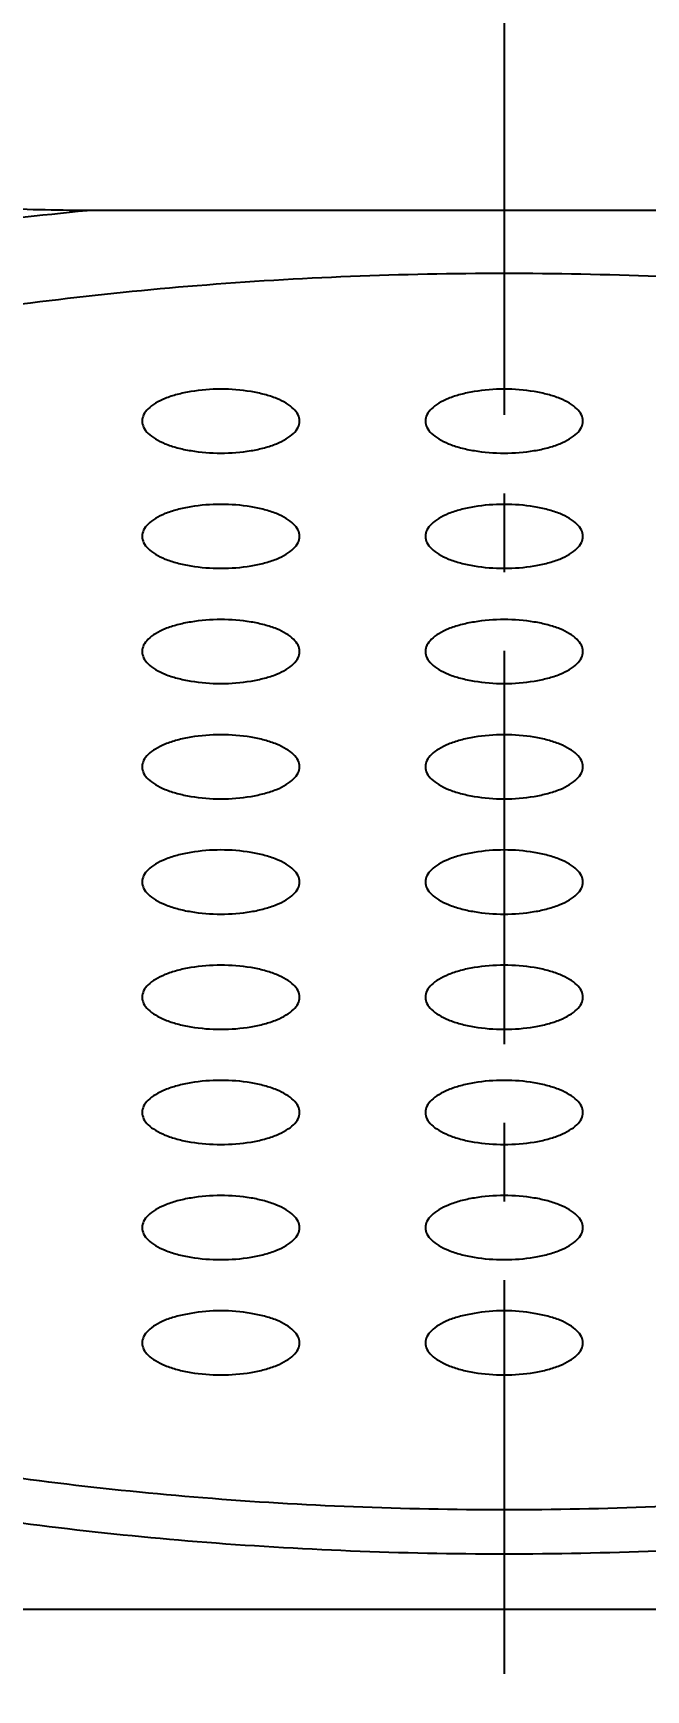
# Model space of a CAD drawing. Header units: millimetres. Extents: x 1091 to 1735, y 843 to 1297.
# Drawn here: x 1487.66 to 1491.55, y 1154.98 to 1165.51 of the extents above; entities that cross this region are included whole.
import ezdxf

# ---------------------------------------------------------------- set-up
doc = ezdxf.new("R2010")
doc.units = ezdxf.units.MM
doc.linetypes.add('CENTER', pattern=[2, 1.25, -0.25, 0.25, -0.25])
doc.layers.add('dim', color=1, linetype='Continuous', lineweight=35)
doc.layers.add('标注', color=1, linetype='Continuous')
doc.styles.add('Daelim Dimension', font='')
doc.styles.get('Daelim Dimension').set_extended_font_data('나눔고딕')
doc.dimstyles.new('DEFAULT', dxfattribs={"dimscale": 2, "dimtxt": 2, "dimasz": 2, "dimexe": 0, "dimexo": 2, "dimgap": 1, "dimtad": 1, "dimdec": 1, "dimzin": 9, "dimdsep": 46, "dimtxsty": 'Daelim Dimension', "dimcen": 0.5, "dimclrd": 252, "dimclre": 252, "dimclrt": 3, "dimadec": 1, "dimazin": 0, "dimtfac": 1, "dimtdec": 1, "dimtix": 1, "dimtmove": 0, "dimatfit": 3, "dimfxl": 1, "dimtolj": 1, "dimtzin": 1, "dimlwd": 9, "dimlwe": 9, "dimarcsym": 0})

# ---------------------------------------------------------------- blocks, each defined once
blk = doc.blocks.new('*D4')
at = {"layer": 'Defpoints', "color": 0, "transparency": 16777216}
for p in [(1490.651, 1230.287), (1441.913, 1104.193), (1464.351, 1104.193)]:
    blk.add_point(p, dxfattribs=at)
at = {"layer": 'dim', "color": 5, "lineweight": 9, "transparency": 16777216}
for p, q in [((1486.651, 1230.287), (1441.913, 1230.287)), ((1441.913, 1226.287), (1441.913, 1108.193)), ((1460.351, 1104.193), (1441.913, 1104.193))]:
    blk.add_line(p, q, dxfattribs=at)
at = {"layer": 'dim', "color": 5, "transparency": 16777216}
for points in [[(1441.246, 1226.287), (1442.579, 1226.287), (1441.913, 1230.287)], [(1441.246, 1108.193), (1442.579, 1108.193), (1441.913, 1104.193)]]:
    blk.add_solid(points, dxfattribs=at)
at = {"layer": 'dim', "color": 7, "transparency": 16777216, "insert": (1434.469, 1167.531), "char_height": 10, "attachment_point": 5, "rotation": 90, "style": 'Daelim Dimension'}
blk.add_mtext('\\A1;126', dxfattribs=at)

msp = doc.modelspace()

# ---------------------------------------------------------------- linework, layer by layer
at = {"color": 7, "linetype": 'Continuous'}
for p, q in [((1493.302, 1164.382), (1488.001, 1164.382)), ((1487.547, 1155.494), (1493.756, 1155.494))]:
    msp.add_line(p, q, dxfattribs=at)
for points, knots in [([(1488.001, 1164.382), (1487.899, 1164.382), (1487.696, 1164.384), (1487.392, 1164.396), (1487.088, 1164.42), (1486.837, 1164.454), (1486.638, 1164.492), (1486.491, 1164.527), (1486.37, 1164.563), (1486.275, 1164.597), (1486.183, 1164.634), (1486.071, 1164.69), (1485.969, 1164.76), (1485.9, 1164.828), (1485.857, 1164.886), (1485.828, 1164.951), (1485.821, 1164.998), (1485.821, 1165.021)], [0, 0, 0, 0, 0.126748, 0.253474, 0.380135, 0.506639, 0.569794, 0.632832, 0.69569, 0.72703, 0.758283, 0.820401, 0.881709, 0.911936, 0.941733, 0.971046, 1, 1, 1, 1]), ([(1490.651, 1163.981), (1490.001, 1163.981), (1488.719, 1163.931), (1486.86, 1163.705), (1485.396, 1163.393), (1484.32, 1163.07), (1483.593, 1162.804), (1482.934, 1162.51), (1482.348, 1162.192), (1481.841, 1161.851), (1481.417, 1161.491), (1481.08, 1161.115), (1480.835, 1160.724), (1480.685, 1160.323), (1480.651, 1160.048), (1480.651, 1159.914)], [0, 0, 0, 0, 0.169204, 0.332998, 0.48632, 0.557668, 0.624826, 0.687425, 0.745204, 0.79804, 0.845997, 0.889374, 0.92878, 0.9652, 1, 1, 1, 1]), ([(1500.651, 1159.914), (1500.651, 1160.048), (1500.617, 1160.323), (1500.467, 1160.724), (1500.222, 1161.115), (1499.886, 1161.491), (1499.462, 1161.851), (1498.955, 1162.192), (1498.369, 1162.51), (1497.709, 1162.804), (1496.983, 1163.07), (1495.907, 1163.393), (1494.443, 1163.705), (1492.584, 1163.931), (1491.302, 1163.981), (1490.651, 1163.981)], [0, 0, 0, 0, 0.0348, 0.07122, 0.110626, 0.154002, 0.201959, 0.254796, 0.312574, 0.375173, 0.442331, 0.513678, 0.667, 0.830795, 1, 1, 1, 1]), ([(1488.851, 1163.247), (1488.787, 1163.247), (1488.694, 1163.239), (1488.576, 1163.214), (1488.5, 1163.19), (1488.438, 1163.16), (1488.39, 1163.125), (1488.359, 1163.086), (1488.351, 1163.057), (1488.351, 1163.043)], [0, 0, 0, 0, 0.333221, 0.486719, 0.625343, 0.745785, 0.846554, 0.929154, 1, 1, 1, 1]), ([(1489.351, 1163.043), (1489.351, 1163.057), (1489.344, 1163.086), (1489.312, 1163.125), (1489.265, 1163.16), (1489.202, 1163.19), (1489.127, 1163.214), (1489.009, 1163.239), (1488.915, 1163.247), (1488.851, 1163.247)], [0, 0, 0, 0, 0.070844, 0.153442, 0.254211, 0.374656, 0.513282, 0.666784, 1, 1, 1, 1]), ([(1490.651, 1163.247), (1490.587, 1163.247), (1490.494, 1163.239), (1490.376, 1163.214), (1490.3, 1163.19), (1490.238, 1163.16), (1490.19, 1163.125), (1490.159, 1163.086), (1490.151, 1163.057), (1490.151, 1163.043)], [0, 0, 0, 0, 0.333221, 0.486719, 0.625343, 0.745785, 0.846554, 0.929154, 1, 1, 1, 1]), ([(1491.151, 1163.043), (1491.151, 1163.057), (1491.144, 1163.086), (1491.112, 1163.125), (1491.065, 1163.16), (1491.002, 1163.19), (1490.927, 1163.214), (1490.809, 1163.239), (1490.715, 1163.247), (1490.651, 1163.247)], [0, 0, 0, 0, 0.070844, 0.153442, 0.254211, 0.374656, 0.513282, 0.666784, 1, 1, 1, 1]), ([(1488.351, 1163.043), (1488.351, 1163.03), (1488.359, 1163), (1488.39, 1162.961), (1488.438, 1162.927), (1488.5, 1162.897), (1488.576, 1162.872), (1488.694, 1162.847), (1488.787, 1162.84), (1488.851, 1162.84)], [0, 0, 0, 0, 0.070844, 0.153442, 0.254211, 0.374656, 0.513282, 0.666784, 1, 1, 1, 1]), ([(1488.851, 1162.84), (1488.915, 1162.84), (1489.009, 1162.847), (1489.127, 1162.872), (1489.202, 1162.897), (1489.265, 1162.927), (1489.312, 1162.961), (1489.344, 1163), (1489.351, 1163.03), (1489.351, 1163.043)], [0, 0, 0, 0, 0.333221, 0.486719, 0.625343, 0.745785, 0.846554, 0.929154, 1, 1, 1, 1]), ([(1490.151, 1163.043), (1490.151, 1163.03), (1490.159, 1163), (1490.19, 1162.961), (1490.238, 1162.927), (1490.3, 1162.897), (1490.376, 1162.872), (1490.494, 1162.847), (1490.587, 1162.84), (1490.651, 1162.84)], [0, 0, 0, 0, 0.070844, 0.153442, 0.254211, 0.374656, 0.513282, 0.666784, 1, 1, 1, 1]), ([(1490.651, 1162.84), (1490.715, 1162.84), (1490.809, 1162.847), (1490.927, 1162.872), (1491.002, 1162.897), (1491.065, 1162.927), (1491.112, 1162.961), (1491.144, 1163), (1491.151, 1163.03), (1491.151, 1163.043)], [0, 0, 0, 0, 0.333221, 0.486719, 0.625343, 0.745785, 0.846554, 0.929154, 1, 1, 1, 1]), ([(1488.851, 1162.514), (1488.787, 1162.514), (1488.694, 1162.507), (1488.576, 1162.482), (1488.5, 1162.458), (1488.438, 1162.428), (1488.39, 1162.393), (1488.359, 1162.354), (1488.351, 1162.325), (1488.351, 1162.311)], [0, 0, 0, 0, 0.333221, 0.486719, 0.625343, 0.745785, 0.846554, 0.929154, 1, 1, 1, 1]), ([(1489.351, 1162.311), (1489.351, 1162.325), (1489.344, 1162.354), (1489.312, 1162.393), (1489.265, 1162.428), (1489.202, 1162.458), (1489.127, 1162.482), (1489.009, 1162.507), (1488.915, 1162.514), (1488.851, 1162.514)], [0, 0, 0, 0, 0.070844, 0.153442, 0.254211, 0.374656, 0.513282, 0.666784, 1, 1, 1, 1]), ([(1490.651, 1162.514), (1490.587, 1162.514), (1490.494, 1162.507), (1490.376, 1162.482), (1490.3, 1162.458), (1490.238, 1162.428), (1490.19, 1162.393), (1490.159, 1162.354), (1490.151, 1162.325), (1490.151, 1162.311)], [0, 0, 0, 0, 0.333221, 0.486719, 0.625343, 0.745785, 0.846554, 0.929154, 1, 1, 1, 1]), ([(1491.151, 1162.311), (1491.151, 1162.325), (1491.144, 1162.354), (1491.112, 1162.393), (1491.065, 1162.428), (1491.002, 1162.458), (1490.927, 1162.482), (1490.809, 1162.507), (1490.715, 1162.514), (1490.651, 1162.514)], [0, 0, 0, 0, 0.070844, 0.153442, 0.254211, 0.374656, 0.513282, 0.666784, 1, 1, 1, 1]), ([(1488.351, 1162.311), (1488.351, 1162.297), (1488.359, 1162.268), (1488.39, 1162.229), (1488.438, 1162.194), (1488.5, 1162.164), (1488.576, 1162.14), (1488.694, 1162.115), (1488.787, 1162.108), (1488.851, 1162.108)], [0, 0, 0, 0, 0.070844, 0.153442, 0.254211, 0.374656, 0.513282, 0.666784, 1, 1, 1, 1]), ([(1488.851, 1162.108), (1488.915, 1162.108), (1489.009, 1162.115), (1489.127, 1162.14), (1489.202, 1162.164), (1489.265, 1162.194), (1489.312, 1162.229), (1489.344, 1162.268), (1489.351, 1162.297), (1489.351, 1162.311)], [0, 0, 0, 0, 0.333221, 0.486719, 0.625343, 0.745785, 0.846554, 0.929154, 1, 1, 1, 1]), ([(1490.151, 1162.311), (1490.151, 1162.297), (1490.159, 1162.268), (1490.19, 1162.229), (1490.238, 1162.194), (1490.3, 1162.164), (1490.376, 1162.14), (1490.494, 1162.115), (1490.587, 1162.108), (1490.651, 1162.108)], [0, 0, 0, 0, 0.070844, 0.153442, 0.254211, 0.374656, 0.513282, 0.666784, 1, 1, 1, 1]), ([(1490.651, 1162.108), (1490.715, 1162.108), (1490.809, 1162.115), (1490.927, 1162.14), (1491.002, 1162.164), (1491.065, 1162.194), (1491.112, 1162.229), (1491.144, 1162.268), (1491.151, 1162.297), (1491.151, 1162.311)], [0, 0, 0, 0, 0.333221, 0.486719, 0.625343, 0.745785, 0.846554, 0.929154, 1, 1, 1, 1]), ([(1488.851, 1161.782), (1488.787, 1161.782), (1488.694, 1161.775), (1488.576, 1161.75), (1488.5, 1161.726), (1488.438, 1161.696), (1488.39, 1161.661), (1488.359, 1161.622), (1488.351, 1161.593), (1488.351, 1161.579)], [0, 0, 0, 0, 0.333221, 0.486719, 0.625343, 0.745785, 0.846554, 0.929154, 1, 1, 1, 1]), ([(1489.351, 1161.579), (1489.351, 1161.593), (1489.344, 1161.622), (1489.312, 1161.661), (1489.265, 1161.696), (1489.202, 1161.726), (1489.127, 1161.75), (1489.009, 1161.775), (1488.915, 1161.782), (1488.851, 1161.782)], [0, 0, 0, 0, 0.070844, 0.153442, 0.254211, 0.374656, 0.513282, 0.666784, 1, 1, 1, 1]), ([(1490.651, 1161.782), (1490.587, 1161.782), (1490.494, 1161.775), (1490.376, 1161.75), (1490.3, 1161.726), (1490.238, 1161.696), (1490.19, 1161.661), (1490.159, 1161.622), (1490.151, 1161.593), (1490.151, 1161.579)], [0, 0, 0, 0, 0.333221, 0.486719, 0.625343, 0.745785, 0.846554, 0.929154, 1, 1, 1, 1]), ([(1491.151, 1161.579), (1491.151, 1161.593), (1491.144, 1161.622), (1491.112, 1161.661), (1491.065, 1161.696), (1491.002, 1161.726), (1490.927, 1161.75), (1490.809, 1161.775), (1490.715, 1161.782), (1490.651, 1161.782)], [0, 0, 0, 0, 0.070844, 0.153442, 0.254211, 0.374656, 0.513282, 0.666784, 1, 1, 1, 1]), ([(1488.351, 1161.579), (1488.351, 1161.565), (1488.359, 1161.536), (1488.39, 1161.497), (1488.438, 1161.462), (1488.5, 1161.432), (1488.576, 1161.408), (1488.694, 1161.383), (1488.787, 1161.376), (1488.851, 1161.376)], [0, 0, 0, 0, 0.070844, 0.153442, 0.254211, 0.374656, 0.513282, 0.666784, 1, 1, 1, 1]), ([(1488.851, 1161.376), (1488.915, 1161.376), (1489.009, 1161.383), (1489.127, 1161.408), (1489.202, 1161.432), (1489.265, 1161.462), (1489.312, 1161.497), (1489.344, 1161.536), (1489.351, 1161.565), (1489.351, 1161.579)], [0, 0, 0, 0, 0.333221, 0.486719, 0.625343, 0.745785, 0.846554, 0.929154, 1, 1, 1, 1]), ([(1490.151, 1161.579), (1490.151, 1161.565), (1490.159, 1161.536), (1490.19, 1161.497), (1490.238, 1161.462), (1490.3, 1161.432), (1490.376, 1161.408), (1490.494, 1161.383), (1490.587, 1161.376), (1490.651, 1161.376)], [0, 0, 0, 0, 0.070844, 0.153442, 0.254211, 0.374656, 0.513282, 0.666784, 1, 1, 1, 1]), ([(1490.651, 1161.376), (1490.715, 1161.376), (1490.809, 1161.383), (1490.927, 1161.408), (1491.002, 1161.432), (1491.065, 1161.462), (1491.112, 1161.497), (1491.144, 1161.536), (1491.151, 1161.565), (1491.151, 1161.579)], [0, 0, 0, 0, 0.333221, 0.486719, 0.625343, 0.745785, 0.846554, 0.929154, 1, 1, 1, 1]), ([(1488.851, 1161.05), (1488.787, 1161.05), (1488.694, 1161.043), (1488.576, 1161.018), (1488.5, 1160.993), (1488.438, 1160.963), (1488.39, 1160.929), (1488.359, 1160.89), (1488.351, 1160.86), (1488.351, 1160.847)], [0, 0, 0, 0, 0.333221, 0.486719, 0.625343, 0.745785, 0.846554, 0.929154, 1, 1, 1, 1]), ([(1489.351, 1160.847), (1489.351, 1160.86), (1489.344, 1160.89), (1489.312, 1160.929), (1489.265, 1160.963), (1489.202, 1160.993), (1489.127, 1161.018), (1489.009, 1161.043), (1488.915, 1161.05), (1488.851, 1161.05)], [0, 0, 0, 0, 0.070844, 0.153442, 0.254211, 0.374656, 0.513282, 0.666784, 1, 1, 1, 1]), ([(1490.651, 1161.05), (1490.587, 1161.05), (1490.494, 1161.043), (1490.376, 1161.018), (1490.3, 1160.993), (1490.238, 1160.963), (1490.19, 1160.929), (1490.159, 1160.89), (1490.151, 1160.86), (1490.151, 1160.847)], [0, 0, 0, 0, 0.333221, 0.486719, 0.625343, 0.745785, 0.846554, 0.929154, 1, 1, 1, 1]), ([(1491.151, 1160.847), (1491.151, 1160.86), (1491.144, 1160.89), (1491.112, 1160.929), (1491.065, 1160.963), (1491.002, 1160.993), (1490.927, 1161.018), (1490.809, 1161.043), (1490.715, 1161.05), (1490.651, 1161.05)], [0, 0, 0, 0, 0.070844, 0.153442, 0.254211, 0.374656, 0.513282, 0.666784, 1, 1, 1, 1]), ([(1488.351, 1160.847), (1488.351, 1160.833), (1488.359, 1160.803), (1488.39, 1160.765), (1488.438, 1160.73), (1488.5, 1160.7), (1488.576, 1160.676), (1488.694, 1160.65), (1488.787, 1160.643), (1488.851, 1160.643)], [0, 0, 0, 0, 0.070844, 0.153442, 0.254211, 0.374656, 0.513282, 0.666784, 1, 1, 1, 1]), ([(1488.851, 1160.643), (1488.915, 1160.643), (1489.009, 1160.65), (1489.127, 1160.676), (1489.202, 1160.7), (1489.265, 1160.73), (1489.312, 1160.765), (1489.344, 1160.804), (1489.351, 1160.833), (1489.351, 1160.847)], [0, 0, 0, 0, 0.333221, 0.486719, 0.625343, 0.745785, 0.846554, 0.929154, 1, 1, 1, 1]), ([(1490.151, 1160.847), (1490.151, 1160.833), (1490.159, 1160.803), (1490.19, 1160.765), (1490.238, 1160.73), (1490.3, 1160.7), (1490.376, 1160.676), (1490.494, 1160.65), (1490.587, 1160.643), (1490.651, 1160.643)], [0, 0, 0, 0, 0.070844, 0.153442, 0.254211, 0.374656, 0.513282, 0.666784, 1, 1, 1, 1]), ([(1490.651, 1160.643), (1490.715, 1160.643), (1490.809, 1160.65), (1490.927, 1160.676), (1491.002, 1160.7), (1491.065, 1160.73), (1491.112, 1160.765), (1491.144, 1160.804), (1491.151, 1160.833), (1491.151, 1160.847)], [0, 0, 0, 0, 0.333221, 0.486719, 0.625343, 0.745785, 0.846554, 0.929154, 1, 1, 1, 1]), ([(1488.851, 1160.318), (1488.787, 1160.318), (1488.694, 1160.311), (1488.576, 1160.286), (1488.5, 1160.261), (1488.438, 1160.231), (1488.39, 1160.197), (1488.359, 1160.158), (1488.351, 1160.128), (1488.351, 1160.115)], [0, 0, 0, 0, 0.333221, 0.486719, 0.625343, 0.745785, 0.846554, 0.929154, 1, 1, 1, 1]), ([(1489.351, 1160.115), (1489.351, 1160.128), (1489.344, 1160.158), (1489.312, 1160.197), (1489.265, 1160.231), (1489.202, 1160.261), (1489.127, 1160.286), (1489.009, 1160.311), (1488.915, 1160.318), (1488.851, 1160.318)], [0, 0, 0, 0, 0.070844, 0.153442, 0.254211, 0.374656, 0.513282, 0.666784, 1, 1, 1, 1]), ([(1490.651, 1160.318), (1490.587, 1160.318), (1490.494, 1160.311), (1490.376, 1160.286), (1490.3, 1160.261), (1490.238, 1160.231), (1490.19, 1160.197), (1490.159, 1160.158), (1490.151, 1160.128), (1490.151, 1160.115)], [0, 0, 0, 0, 0.333221, 0.486719, 0.625343, 0.745785, 0.846554, 0.929154, 1, 1, 1, 1]), ([(1491.151, 1160.115), (1491.151, 1160.128), (1491.144, 1160.158), (1491.112, 1160.197), (1491.065, 1160.231), (1491.002, 1160.261), (1490.927, 1160.286), (1490.809, 1160.311), (1490.715, 1160.318), (1490.651, 1160.318)], [0, 0, 0, 0, 0.070844, 0.153442, 0.254211, 0.374656, 0.513282, 0.666784, 1, 1, 1, 1]), ([(1490.651, 1156.125), (1490.013, 1156.125), (1488.756, 1156.174), (1487.213, 1156.361), (1486.037, 1156.586), (1485.213, 1156.786), (1484.441, 1157.018), (1483.727, 1157.279), (1483.081, 1157.567), (1482.506, 1157.88), (1482.008, 1158.214), (1481.592, 1158.567), (1481.262, 1158.936), (1481.022, 1159.32), (1480.875, 1159.714), (1480.841, 1159.983), (1480.841, 1160.115)], [0, 0, 0, 0, 0.169196, 0.332984, 0.411269, 0.486345, 0.55769, 0.624845, 0.68744, 0.745216, 0.798051, 0.846005, 0.889379, 0.928784, 0.965202, 1, 1, 1, 1]), ([(1488.351, 1160.115), (1488.351, 1160.101), (1488.359, 1160.071), (1488.39, 1160.033), (1488.438, 1159.998), (1488.5, 1159.968), (1488.576, 1159.943), (1488.694, 1159.918), (1488.787, 1159.911), (1488.851, 1159.911)], [0, 0, 0, 0, 0.070844, 0.153442, 0.254211, 0.374656, 0.513282, 0.666784, 1, 1, 1, 1]), ([(1488.851, 1159.911), (1488.915, 1159.911), (1489.009, 1159.918), (1489.127, 1159.943), (1489.202, 1159.968), (1489.265, 1159.998), (1489.312, 1160.033), (1489.344, 1160.071), (1489.351, 1160.101), (1489.351, 1160.115)], [0, 0, 0, 0, 0.333221, 0.486719, 0.625343, 0.745785, 0.846554, 0.929154, 1, 1, 1, 1]), ([(1490.151, 1160.115), (1490.151, 1160.101), (1490.159, 1160.071), (1490.19, 1160.033), (1490.238, 1159.998), (1490.3, 1159.968), (1490.376, 1159.943), (1490.494, 1159.918), (1490.587, 1159.911), (1490.651, 1159.911)], [0, 0, 0, 0, 0.070844, 0.153442, 0.254211, 0.374656, 0.513282, 0.666784, 1, 1, 1, 1]), ([(1500.461, 1160.115), (1500.461, 1159.983), (1500.428, 1159.714), (1500.281, 1159.319), (1500.04, 1158.936), (1499.71, 1158.567), (1499.295, 1158.214), (1498.797, 1157.88), (1498.222, 1157.567), (1497.575, 1157.279), (1496.862, 1157.018), (1496.09, 1156.786), (1495.265, 1156.586), (1494.09, 1156.361), (1492.547, 1156.174), (1491.29, 1156.125), (1490.651, 1156.125)], [0, 0, 0, 0, 0.034798, 0.071217, 0.110621, 0.153996, 0.20195, 0.254785, 0.312561, 0.375157, 0.442312, 0.513656, 0.588733, 0.667017, 0.830804, 1, 1, 1, 1]), ([(1490.651, 1159.911), (1490.715, 1159.911), (1490.809, 1159.918), (1490.927, 1159.943), (1491.002, 1159.968), (1491.065, 1159.998), (1491.112, 1160.033), (1491.144, 1160.071), (1491.151, 1160.101), (1491.151, 1160.115)], [0, 0, 0, 0, 0.333221, 0.486719, 0.625343, 0.745785, 0.846554, 0.929154, 1, 1, 1, 1]), ([(1480.651, 1159.914), (1480.651, 1159.78), (1480.685, 1159.505), (1480.835, 1159.103), (1481.08, 1158.713), (1481.417, 1158.336), (1481.841, 1157.976), (1482.348, 1157.636), (1482.934, 1157.317), (1483.593, 1157.023), (1484.32, 1156.757), (1485.396, 1156.434), (1486.86, 1156.122), (1488.719, 1155.897), (1490.001, 1155.846), (1490.651, 1155.846)], [0, 0, 0, 0, 0.0348, 0.07122, 0.110626, 0.154002, 0.201959, 0.254796, 0.312574, 0.375173, 0.442331, 0.513678, 0.667, 0.830795, 1, 1, 1, 1]), ([(1490.651, 1155.846), (1491.302, 1155.846), (1492.584, 1155.897), (1494.443, 1156.122), (1495.907, 1156.434), (1496.983, 1156.757), (1497.709, 1157.023), (1498.369, 1157.317), (1498.955, 1157.636), (1499.462, 1157.976), (1499.886, 1158.336), (1500.222, 1158.713), (1500.467, 1159.103), (1500.617, 1159.505), (1500.651, 1159.78), (1500.651, 1159.914)], [0, 0, 0, 0, 0.169204, 0.332998, 0.48632, 0.557668, 0.624826, 0.687425, 0.745204, 0.79804, 0.845997, 0.889374, 0.92878, 0.9652, 1, 1, 1, 1]), ([(1488.851, 1159.586), (1488.787, 1159.586), (1488.694, 1159.579), (1488.576, 1159.554), (1488.5, 1159.529), (1488.438, 1159.499), (1488.39, 1159.465), (1488.359, 1159.426), (1488.351, 1159.396), (1488.351, 1159.383)], [0, 0, 0, 0, 0.333221, 0.486719, 0.625343, 0.745785, 0.846554, 0.929154, 1, 1, 1, 1]), ([(1489.351, 1159.383), (1489.351, 1159.396), (1489.344, 1159.426), (1489.312, 1159.465), (1489.265, 1159.499), (1489.202, 1159.529), (1489.127, 1159.554), (1489.009, 1159.579), (1488.915, 1159.586), (1488.851, 1159.586)], [0, 0, 0, 0, 0.070844, 0.153442, 0.254211, 0.374656, 0.513282, 0.666784, 1, 1, 1, 1]), ([(1490.651, 1159.586), (1490.587, 1159.586), (1490.494, 1159.579), (1490.376, 1159.554), (1490.3, 1159.529), (1490.238, 1159.499), (1490.19, 1159.465), (1490.159, 1159.426), (1490.151, 1159.396), (1490.151, 1159.383)], [0, 0, 0, 0, 0.333221, 0.486719, 0.625343, 0.745785, 0.846554, 0.929154, 1, 1, 1, 1]), ([(1491.151, 1159.383), (1491.151, 1159.396), (1491.144, 1159.426), (1491.112, 1159.465), (1491.065, 1159.499), (1491.002, 1159.529), (1490.927, 1159.554), (1490.809, 1159.579), (1490.715, 1159.586), (1490.651, 1159.586)], [0, 0, 0, 0, 0.070844, 0.153442, 0.254211, 0.374656, 0.513282, 0.666784, 1, 1, 1, 1]), ([(1488.351, 1159.383), (1488.351, 1159.369), (1488.359, 1159.339), (1488.39, 1159.301), (1488.438, 1159.266), (1488.5, 1159.236), (1488.576, 1159.211), (1488.694, 1159.186), (1488.787, 1159.179), (1488.851, 1159.179)], [0, 0, 0, 0, 0.070844, 0.153442, 0.254211, 0.374656, 0.513282, 0.666784, 1, 1, 1, 1]), ([(1488.851, 1159.179), (1488.915, 1159.179), (1489.009, 1159.186), (1489.127, 1159.211), (1489.202, 1159.236), (1489.265, 1159.266), (1489.312, 1159.301), (1489.344, 1159.339), (1489.351, 1159.369), (1489.351, 1159.383)], [0, 0, 0, 0, 0.333221, 0.486719, 0.625343, 0.745785, 0.846554, 0.929154, 1, 1, 1, 1]), ([(1490.151, 1159.383), (1490.151, 1159.369), (1490.159, 1159.339), (1490.19, 1159.301), (1490.238, 1159.266), (1490.3, 1159.236), (1490.376, 1159.211), (1490.494, 1159.186), (1490.587, 1159.179), (1490.651, 1159.179)], [0, 0, 0, 0, 0.070844, 0.153442, 0.254211, 0.374656, 0.513282, 0.666784, 1, 1, 1, 1]), ([(1490.651, 1159.179), (1490.715, 1159.179), (1490.809, 1159.186), (1490.927, 1159.211), (1491.002, 1159.236), (1491.065, 1159.266), (1491.112, 1159.301), (1491.144, 1159.339), (1491.151, 1159.369), (1491.151, 1159.383)], [0, 0, 0, 0, 0.333221, 0.486719, 0.625343, 0.745785, 0.846554, 0.929154, 1, 1, 1, 1]), ([(1488.851, 1158.854), (1488.787, 1158.854), (1488.694, 1158.847), (1488.576, 1158.822), (1488.5, 1158.797), (1488.438, 1158.767), (1488.39, 1158.732), (1488.359, 1158.694), (1488.351, 1158.664), (1488.351, 1158.65)], [0, 0, 0, 0, 0.333221, 0.486719, 0.625343, 0.745785, 0.846554, 0.929154, 1, 1, 1, 1]), ([(1489.351, 1158.65), (1489.351, 1158.664), (1489.344, 1158.694), (1489.312, 1158.732), (1489.265, 1158.767), (1489.202, 1158.797), (1489.127, 1158.822), (1489.009, 1158.847), (1488.915, 1158.854), (1488.851, 1158.854)], [0, 0, 0, 0, 0.070844, 0.153442, 0.254211, 0.374656, 0.513282, 0.666784, 1, 1, 1, 1]), ([(1490.651, 1158.854), (1490.587, 1158.854), (1490.494, 1158.847), (1490.376, 1158.822), (1490.3, 1158.797), (1490.238, 1158.767), (1490.19, 1158.732), (1490.159, 1158.694), (1490.151, 1158.664), (1490.151, 1158.65)], [0, 0, 0, 0, 0.333221, 0.486719, 0.625343, 0.745785, 0.846554, 0.929154, 1, 1, 1, 1]), ([(1491.151, 1158.65), (1491.151, 1158.664), (1491.144, 1158.694), (1491.112, 1158.732), (1491.065, 1158.767), (1491.002, 1158.797), (1490.927, 1158.822), (1490.809, 1158.847), (1490.715, 1158.854), (1490.651, 1158.854)], [0, 0, 0, 0, 0.070844, 0.153442, 0.254211, 0.374656, 0.513282, 0.666784, 1, 1, 1, 1]), ([(1488.351, 1158.65), (1488.351, 1158.637), (1488.359, 1158.607), (1488.39, 1158.568), (1488.438, 1158.534), (1488.5, 1158.504), (1488.576, 1158.479), (1488.694, 1158.454), (1488.787, 1158.447), (1488.851, 1158.447)], [0, 0, 0, 0, 0.070844, 0.153442, 0.254211, 0.374656, 0.513282, 0.666784, 1, 1, 1, 1]), ([(1488.851, 1158.447), (1488.915, 1158.447), (1489.009, 1158.454), (1489.127, 1158.479), (1489.202, 1158.504), (1489.265, 1158.534), (1489.312, 1158.568), (1489.344, 1158.607), (1489.351, 1158.637), (1489.351, 1158.65)], [0, 0, 0, 0, 0.333221, 0.486719, 0.625343, 0.745785, 0.846554, 0.929154, 1, 1, 1, 1]), ([(1490.151, 1158.65), (1490.151, 1158.637), (1490.159, 1158.607), (1490.19, 1158.568), (1490.238, 1158.534), (1490.3, 1158.504), (1490.376, 1158.479), (1490.494, 1158.454), (1490.587, 1158.447), (1490.651, 1158.447)], [0, 0, 0, 0, 0.070844, 0.153442, 0.254211, 0.374656, 0.513282, 0.666784, 1, 1, 1, 1]), ([(1490.651, 1158.447), (1490.715, 1158.447), (1490.809, 1158.454), (1490.927, 1158.479), (1491.002, 1158.504), (1491.065, 1158.534), (1491.112, 1158.568), (1491.144, 1158.607), (1491.151, 1158.637), (1491.151, 1158.65)], [0, 0, 0, 0, 0.333221, 0.486719, 0.625343, 0.745785, 0.846554, 0.929154, 1, 1, 1, 1]), ([(1488.851, 1158.122), (1488.787, 1158.122), (1488.694, 1158.115), (1488.576, 1158.09), (1488.5, 1158.065), (1488.438, 1158.035), (1488.39, 1158), (1488.359, 1157.962), (1488.351, 1157.932), (1488.351, 1157.918)], [0, 0, 0, 0, 0.333221, 0.486719, 0.625343, 0.745785, 0.846554, 0.929154, 1, 1, 1, 1]), ([(1489.351, 1157.918), (1489.351, 1157.932), (1489.344, 1157.962), (1489.312, 1158), (1489.265, 1158.035), (1489.202, 1158.065), (1489.127, 1158.09), (1489.009, 1158.115), (1488.915, 1158.122), (1488.851, 1158.122)], [0, 0, 0, 0, 0.070844, 0.153442, 0.254211, 0.374656, 0.513282, 0.666784, 1, 1, 1, 1]), ([(1490.651, 1158.122), (1490.587, 1158.122), (1490.494, 1158.115), (1490.376, 1158.09), (1490.3, 1158.065), (1490.238, 1158.035), (1490.19, 1158), (1490.159, 1157.962), (1490.151, 1157.932), (1490.151, 1157.918)], [0, 0, 0, 0, 0.333221, 0.486719, 0.625343, 0.745785, 0.846554, 0.929154, 1, 1, 1, 1]), ([(1491.151, 1157.918), (1491.151, 1157.932), (1491.144, 1157.962), (1491.112, 1158), (1491.065, 1158.035), (1491.002, 1158.065), (1490.927, 1158.09), (1490.809, 1158.115), (1490.715, 1158.122), (1490.651, 1158.122)], [0, 0, 0, 0, 0.070844, 0.153442, 0.254211, 0.374656, 0.513282, 0.666784, 1, 1, 1, 1]), ([(1488.351, 1157.918), (1488.351, 1157.905), (1488.359, 1157.875), (1488.39, 1157.836), (1488.438, 1157.802), (1488.5, 1157.772), (1488.576, 1157.747), (1488.694, 1157.722), (1488.787, 1157.715), (1488.851, 1157.715)], [0, 0, 0, 0, 0.070844, 0.153442, 0.254211, 0.374656, 0.513282, 0.666784, 1, 1, 1, 1]), ([(1488.851, 1157.715), (1488.915, 1157.715), (1489.009, 1157.722), (1489.127, 1157.747), (1489.202, 1157.772), (1489.265, 1157.802), (1489.312, 1157.836), (1489.344, 1157.875), (1489.351, 1157.905), (1489.351, 1157.918)], [0, 0, 0, 0, 0.333221, 0.486719, 0.625343, 0.745785, 0.846554, 0.929154, 1, 1, 1, 1]), ([(1490.151, 1157.918), (1490.151, 1157.905), (1490.159, 1157.875), (1490.19, 1157.836), (1490.238, 1157.802), (1490.3, 1157.772), (1490.376, 1157.747), (1490.494, 1157.722), (1490.587, 1157.715), (1490.651, 1157.715)], [0, 0, 0, 0, 0.070844, 0.153442, 0.254211, 0.374656, 0.513282, 0.666784, 1, 1, 1, 1]), ([(1490.651, 1157.715), (1490.715, 1157.715), (1490.809, 1157.722), (1490.927, 1157.747), (1491.002, 1157.772), (1491.065, 1157.802), (1491.112, 1157.836), (1491.144, 1157.875), (1491.151, 1157.905), (1491.151, 1157.918)], [0, 0, 0, 0, 0.333221, 0.486719, 0.625343, 0.745785, 0.846554, 0.929154, 1, 1, 1, 1]), ([(1488.851, 1157.39), (1488.787, 1157.39), (1488.694, 1157.382), (1488.576, 1157.357), (1488.5, 1157.333), (1488.438, 1157.303), (1488.39, 1157.268), (1488.359, 1157.229), (1488.351, 1157.2), (1488.351, 1157.186)], [0, 0, 0, 0, 0.333221, 0.486719, 0.625343, 0.745785, 0.846554, 0.929154, 1, 1, 1, 1]), ([(1489.351, 1157.186), (1489.351, 1157.2), (1489.344, 1157.229), (1489.312, 1157.268), (1489.265, 1157.303), (1489.202, 1157.333), (1489.127, 1157.357), (1489.009, 1157.382), (1488.915, 1157.39), (1488.851, 1157.39)], [0, 0, 0, 0, 0.070844, 0.153442, 0.254211, 0.374656, 0.513282, 0.666784, 1, 1, 1, 1]), ([(1490.651, 1157.39), (1490.587, 1157.39), (1490.494, 1157.382), (1490.376, 1157.357), (1490.3, 1157.333), (1490.238, 1157.303), (1490.19, 1157.268), (1490.159, 1157.229), (1490.151, 1157.2), (1490.151, 1157.186)], [0, 0, 0, 0, 0.333221, 0.486719, 0.625343, 0.745785, 0.846554, 0.929154, 1, 1, 1, 1]), ([(1491.151, 1157.186), (1491.151, 1157.2), (1491.144, 1157.229), (1491.112, 1157.268), (1491.065, 1157.303), (1491.002, 1157.333), (1490.927, 1157.357), (1490.809, 1157.382), (1490.715, 1157.39), (1490.651, 1157.39)], [0, 0, 0, 0, 0.070844, 0.153442, 0.254211, 0.374656, 0.513282, 0.666784, 1, 1, 1, 1]), ([(1488.351, 1157.186), (1488.351, 1157.173), (1488.359, 1157.143), (1488.39, 1157.104), (1488.438, 1157.07), (1488.5, 1157.04), (1488.576, 1157.015), (1488.694, 1156.99), (1488.787, 1156.983), (1488.851, 1156.983)], [0, 0, 0, 0, 0.070844, 0.153442, 0.254211, 0.374656, 0.513282, 0.666784, 1, 1, 1, 1]), ([(1488.851, 1156.983), (1488.915, 1156.983), (1489.009, 1156.99), (1489.127, 1157.015), (1489.202, 1157.04), (1489.265, 1157.07), (1489.312, 1157.104), (1489.344, 1157.143), (1489.351, 1157.173), (1489.351, 1157.186)], [0, 0, 0, 0, 0.333221, 0.486719, 0.625343, 0.745785, 0.846554, 0.929154, 1, 1, 1, 1]), ([(1490.151, 1157.186), (1490.151, 1157.173), (1490.159, 1157.143), (1490.19, 1157.104), (1490.238, 1157.07), (1490.3, 1157.04), (1490.376, 1157.015), (1490.494, 1156.99), (1490.587, 1156.983), (1490.651, 1156.983)], [0, 0, 0, 0, 0.070844, 0.153442, 0.254211, 0.374656, 0.513282, 0.666784, 1, 1, 1, 1]), ([(1490.651, 1156.983), (1490.715, 1156.983), (1490.809, 1156.99), (1490.927, 1157.015), (1491.002, 1157.04), (1491.065, 1157.07), (1491.112, 1157.104), (1491.144, 1157.143), (1491.151, 1157.173), (1491.151, 1157.186)], [0, 0, 0, 0, 0.333221, 0.486719, 0.625343, 0.745785, 0.846554, 0.929154, 1, 1, 1, 1])]:
    msp.add_open_spline(points, degree=3, knots=knots, dxfattribs=at)
at = {"color": 9, "linetype": 'Continuous'}
msp.add_open_spline([(1479.351, 1159.919), (1479.352, 1160.047), (1479.38, 1160.308), (1479.502, 1160.693), (1479.702, 1161.071), (1479.978, 1161.439), (1480.327, 1161.795), (1480.747, 1162.137), (1481.235, 1162.464), (1481.787, 1162.773), (1482.401, 1163.062), (1483.319, 1163.428), (1484.592, 1163.818), (1486.245, 1164.169), (1487.403, 1164.323), (1488.001, 1164.382)], degree=3, knots=[0, 0, 0, 0, 0.037035, 0.075354, 0.116043, 0.159977, 0.207769, 0.2598, 0.316262, 0.377196, 0.442526, 0.512076, 0.662728, 0.826497, 1, 1, 1, 1], dxfattribs=at)
at = {"layer": '标注', "linetype": 'CENTER', "ltscale": 2}
msp.add_line((1490.651, 1245.584), (1490.651, 1106.486), dxfattribs=at)

# ---------------------------------------------------------------- dimensions: what is measured, and where the dimension line sits
at = {"layer": 'dim', "color": 5}
dim = msp.add_linear_dim(base=(1441.913, 1104.193), p1=(1490.651, 1230.287), p2=(1464.351, 1104.193), angle=90, dimstyle='DEFAULT', override={"dimtxt": 5, "dimdec": 0, "dimclrd": 5, "dimclre": 5, "dimclrt": 7}, dxfattribs=at)
dim.commit()
dim.dimension.update_dxf_attribs({"geometry": '*D4', "text_midpoint": (1441.913, 1167.531), "dimtype": 160})

doc.saveas('drawing.dxf')
